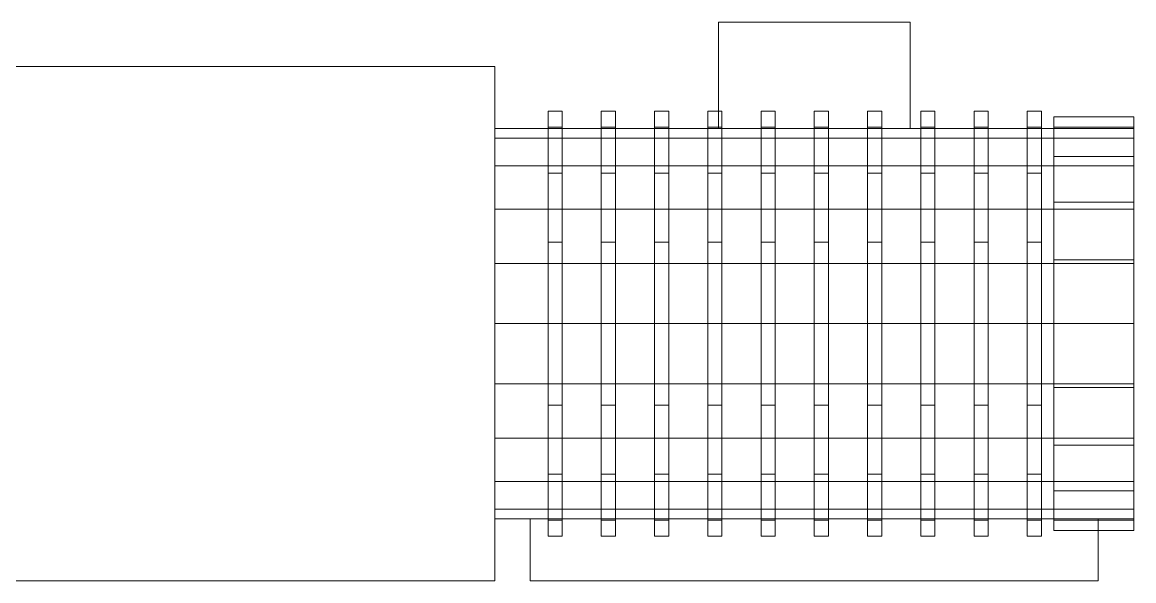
# Model space of a CAD drawing. Header units: millimetres. Extents: x -2500 to 58855, y -53268 to 6837.
# Drawn here: x 57861 to 58487, y 1105 to 1420 of the extents above; entities that cross this region are included whole.
import ezdxf

# ---------------------------------------------------------------- set-up
doc = ezdxf.new("R2010")
doc.units = ezdxf.units.MM
doc.layers.add('lateral_secador', color=7, linetype='Continuous', lineweight=0)

msp = doc.modelspace()

# ---------------------------------------------------------------- linework, layer by layer
at = {"layer": 'lateral_secador'}
for p, q in [((58253.116, 1420), (58361.116, 1420)), ((58253.116, 1420), (58253.116, 1360)), ((58361.116, 1360), (58361.116, 1420)), ((57847.116, 1395), (58127.116, 1395)), ((58127.116, 1105), (58127.116, 1395)), ((58157.116, 1360.773), (58157.116, 1369.9)), ((58157.116, 1369.9), (58165.116, 1369.9)), ((58165.116, 1360.773), (58165.116, 1369.9)), ((58187.116, 1360.773), (58187.116, 1369.9)), ((58187.116, 1369.9), (58195.116, 1369.9)), ((58195.116, 1360.773), (58195.116, 1369.9)), ((58217.116, 1360.773), (58217.116, 1369.9)), ((58217.116, 1369.9), (58225.116, 1369.9)), ((58225.116, 1360.773), (58225.116, 1369.9)), ((58247.116, 1360.773), (58247.116, 1369.9)), ((58247.116, 1369.9), (58255.116, 1369.9)), ((58255.116, 1360.773), (58255.116, 1369.9)), ((58277.116, 1360.773), (58277.116, 1369.9)), ((58277.116, 1369.9), (58285.116, 1369.9)), ((58285.116, 1360.773), (58285.116, 1369.9)), ((58307.116, 1360.773), (58307.116, 1369.9)), ((58307.116, 1369.9), (58315.116, 1369.9)), ((58315.116, 1360.773), (58315.116, 1369.9)), ((58337.116, 1360.773), (58337.116, 1369.9)), ((58337.116, 1369.9), (58345.116, 1369.9)), ((58345.116, 1360.773), (58345.116, 1369.9)), ((58367.116, 1360.773), (58367.116, 1369.9)), ((58367.116, 1369.9), (58375.116, 1369.9)), ((58375.116, 1360.773), (58375.116, 1369.9)), ((58397.116, 1360.773), (58397.116, 1369.9)), ((58397.116, 1369.9), (58405.116, 1369.9)), ((58405.116, 1360.773), (58405.116, 1369.9)), ((58427.116, 1360.773), (58427.116, 1369.9)), ((58427.116, 1369.9), (58435.116, 1369.9)), ((58435.116, 1360.773), (58435.116, 1369.9)), ((58442.116, 1360.893), (58442.116, 1366.6)), ((58442.116, 1366.6), (58487.116, 1366.6)), ((58487.116, 1360.893), (58487.116, 1366.6)), ((58127.116, 1354.616), (58127.116, 1360)), ((58127.116, 1360), (58487.116, 1360)), ((58157.116, 1334.782), (58157.116, 1360.773)), ((58157.116, 1360.773), (58165.116, 1360.773)), ((58165.116, 1334.782), (58165.116, 1360.773)), ((58187.116, 1334.782), (58187.116, 1360.773)), ((58187.116, 1360.773), (58195.116, 1360.773)), ((58195.116, 1334.782), (58195.116, 1360.773)), ((58217.116, 1334.782), (58217.116, 1360.773)), ((58217.116, 1360.773), (58225.116, 1360.773)), ((58225.116, 1334.782), (58225.116, 1360.773)), ((58247.116, 1334.782), (58247.116, 1360.773)), ((58247.116, 1360.773), (58255.116, 1360.773)), ((58253.116, 1360), (58361.116, 1360)), ((58255.116, 1334.782), (58255.116, 1360.773)), ((58277.116, 1334.782), (58277.116, 1360.773)), ((58277.116, 1360.773), (58285.116, 1360.773)), ((58285.116, 1334.782), (58285.116, 1360.773)), ((58307.116, 1334.782), (58307.116, 1360.773)), ((58307.116, 1360.773), (58315.116, 1360.773)), ((58315.116, 1334.782), (58315.116, 1360.773)), ((58337.116, 1334.782), (58337.116, 1360.773)), ((58337.116, 1360.773), (58345.116, 1360.773)), ((58345.116, 1334.782), (58345.116, 1360.773)), ((58367.116, 1334.782), (58367.116, 1360.773)), ((58367.116, 1360.773), (58375.116, 1360.773)), ((58375.116, 1334.782), (58375.116, 1360.773)), ((58397.116, 1334.782), (58397.116, 1360.773)), ((58397.116, 1360.773), (58405.116, 1360.773)), ((58405.116, 1334.782), (58405.116, 1360.773)), ((58427.116, 1334.782), (58427.116, 1360.773)), ((58427.116, 1360.773), (58435.116, 1360.773)), ((58435.116, 1334.782), (58435.116, 1360.773)), ((58442.116, 1344.331), (58442.116, 1360.893)), ((58442.116, 1360.893), (58487.116, 1360.893)), ((58487.116, 1344.331), (58487.116, 1360.893)), ((58487.116, 1354.616), (58487.116, 1360)), ((58127.116, 1338.992), (58127.116, 1354.616)), ((58127.116, 1354.616), (58487.116, 1354.616)), ((58487.116, 1338.992), (58487.116, 1354.616)), ((58442.116, 1318.536), (58442.116, 1344.331)), ((58442.116, 1344.331), (58487.116, 1344.331)), ((58487.116, 1318.536), (58487.116, 1344.331)), ((58127.116, 1314.656), (58127.116, 1338.992)), ((58127.116, 1338.992), (58487.116, 1338.992)), ((58157.116, 1295.884), (58157.116, 1334.782)), ((58157.116, 1334.782), (58165.116, 1334.782)), ((58165.116, 1295.884), (58165.116, 1334.782)), ((58187.116, 1295.884), (58187.116, 1334.782)), ((58187.116, 1334.782), (58195.116, 1334.782)), ((58195.116, 1295.884), (58195.116, 1334.782)), ((58217.116, 1295.884), (58217.116, 1334.782)), ((58217.116, 1334.782), (58225.116, 1334.782)), ((58225.116, 1295.884), (58225.116, 1334.782)), ((58247.116, 1295.884), (58247.116, 1334.782)), ((58247.116, 1334.782), (58255.116, 1334.782)), ((58255.116, 1295.884), (58255.116, 1334.782)), ((58277.116, 1295.884), (58277.116, 1334.782)), ((58277.116, 1334.782), (58285.116, 1334.782)), ((58285.116, 1295.884), (58285.116, 1334.782)), ((58307.116, 1295.884), (58307.116, 1334.782)), ((58307.116, 1334.782), (58315.116, 1334.782)), ((58315.116, 1295.884), (58315.116, 1334.782)), ((58337.116, 1295.884), (58337.116, 1334.782)), ((58337.116, 1334.782), (58345.116, 1334.782)), ((58345.116, 1295.884), (58345.116, 1334.782)), ((58367.116, 1295.884), (58367.116, 1334.782)), ((58367.116, 1334.782), (58375.116, 1334.782)), ((58375.116, 1295.884), (58375.116, 1334.782)), ((58397.116, 1295.884), (58397.116, 1334.782)), ((58397.116, 1334.782), (58405.116, 1334.782)), ((58405.116, 1295.884), (58405.116, 1334.782)), ((58427.116, 1295.884), (58427.116, 1334.782)), ((58427.116, 1334.782), (58435.116, 1334.782)), ((58435.116, 1295.884), (58435.116, 1334.782)), ((58487.116, 1314.656), (58487.116, 1338.992)), ((58442.116, 1286.031), (58442.116, 1318.536)), ((58442.116, 1318.536), (58487.116, 1318.536)), ((58487.116, 1286.031), (58487.116, 1318.536)), ((58127.116, 1283.992), (58127.116, 1314.656)), ((58127.116, 1314.656), (58487.116, 1314.656)), ((58487.116, 1283.992), (58487.116, 1314.656)), ((58157.116, 1250), (58157.116, 1295.884)), ((58157.116, 1295.884), (58165.116, 1295.884)), ((58165.116, 1250), (58165.116, 1295.884)), ((58187.116, 1250), (58187.116, 1295.884)), ((58187.116, 1295.884), (58195.116, 1295.884)), ((58195.116, 1250), (58195.116, 1295.884)), ((58217.116, 1250), (58217.116, 1295.884)), ((58217.116, 1295.884), (58225.116, 1295.884)), ((58225.116, 1250), (58225.116, 1295.884)), ((58247.116, 1250), (58247.116, 1295.884)), ((58247.116, 1295.884), (58255.116, 1295.884)), ((58255.116, 1250), (58255.116, 1295.884)), ((58277.116, 1250), (58277.116, 1295.884)), ((58277.116, 1295.884), (58285.116, 1295.884)), ((58285.116, 1250), (58285.116, 1295.884)), ((58307.116, 1250), (58307.116, 1295.884)), ((58307.116, 1295.884), (58315.116, 1295.884)), ((58315.116, 1250), (58315.116, 1295.884)), ((58337.116, 1250), (58337.116, 1295.884)), ((58337.116, 1295.884), (58345.116, 1295.884)), ((58345.116, 1250), (58345.116, 1295.884)), ((58367.116, 1250), (58367.116, 1295.884)), ((58367.116, 1295.884), (58375.116, 1295.884)), ((58375.116, 1250), (58375.116, 1295.884)), ((58397.116, 1250), (58397.116, 1295.884)), ((58397.116, 1295.884), (58405.116, 1295.884)), ((58405.116, 1250), (58405.116, 1295.884)), ((58427.116, 1250), (58427.116, 1295.884)), ((58427.116, 1295.884), (58435.116, 1295.884)), ((58435.116, 1250), (58435.116, 1295.884)), ((58127.116, 1250), (58127.116, 1283.992)), ((58127.116, 1283.992), (58487.116, 1283.992)), ((58442.116, 1250), (58442.116, 1286.031)), ((58442.116, 1286.031), (58487.116, 1286.031)), ((58487.116, 1250), (58487.116, 1286.031)), ((58487.116, 1250), (58487.116, 1283.992)), ((58127.116, 1216.008), (58127.116, 1250)), ((58487.116, 1250), (58127.116, 1250)), ((58157.116, 1204.116), (58157.116, 1250)), ((58165.116, 1250), (58157.116, 1250)), ((58165.116, 1250), (58165.116, 1204.116)), ((58187.116, 1204.116), (58187.116, 1250)), ((58195.116, 1250), (58187.116, 1250)), ((58195.116, 1250), (58195.116, 1204.116)), ((58217.116, 1204.116), (58217.116, 1250)), ((58225.116, 1250), (58217.116, 1250)), ((58225.116, 1250), (58225.116, 1204.116)), ((58247.116, 1204.116), (58247.116, 1250)), ((58255.116, 1250), (58247.116, 1250)), ((58255.116, 1250), (58255.116, 1204.116)), ((58277.116, 1204.116), (58277.116, 1250)), ((58285.116, 1250), (58277.116, 1250)), ((58285.116, 1250), (58285.116, 1204.116)), ((58307.116, 1204.116), (58307.116, 1250)), ((58315.116, 1250), (58307.116, 1250)), ((58315.116, 1250), (58315.116, 1204.116)), ((58337.116, 1204.116), (58337.116, 1250)), ((58345.116, 1250), (58337.116, 1250)), ((58345.116, 1250), (58345.116, 1204.116)), ((58367.116, 1204.116), (58367.116, 1250)), ((58375.116, 1250), (58367.116, 1250)), ((58375.116, 1250), (58375.116, 1204.116)), ((58397.116, 1204.116), (58397.116, 1250)), ((58405.116, 1250), (58397.116, 1250)), ((58405.116, 1250), (58405.116, 1204.116)), ((58427.116, 1204.116), (58427.116, 1250)), ((58435.116, 1250), (58427.116, 1250)), ((58435.116, 1250), (58435.116, 1204.116)), ((58442.116, 1213.969), (58442.116, 1250)), ((58487.116, 1250), (58442.116, 1250)), ((58487.116, 1250), (58487.116, 1216.008)), ((58487.116, 1250), (58487.116, 1213.969)), ((58127.116, 1216.008), (58127.116, 1185.344)), ((58127.116, 1216.008), (58487.116, 1216.008)), ((58487.116, 1216.008), (58487.116, 1185.344)), ((58442.116, 1213.969), (58442.116, 1181.464)), ((58442.116, 1213.969), (58487.116, 1213.969)), ((58487.116, 1213.969), (58487.116, 1181.464)), ((58157.116, 1204.116), (58157.116, 1165.218)), ((58157.116, 1204.116), (58165.116, 1204.116)), ((58165.116, 1204.116), (58165.116, 1165.218)), ((58187.116, 1204.116), (58187.116, 1165.218)), ((58187.116, 1204.116), (58195.116, 1204.116)), ((58195.116, 1204.116), (58195.116, 1165.218)), ((58217.116, 1204.116), (58217.116, 1165.218)), ((58217.116, 1204.116), (58225.116, 1204.116)), ((58225.116, 1204.116), (58225.116, 1165.218)), ((58247.116, 1204.116), (58247.116, 1165.218)), ((58247.116, 1204.116), (58255.116, 1204.116)), ((58255.116, 1204.116), (58255.116, 1165.218)), ((58277.116, 1204.116), (58277.116, 1165.218)), ((58277.116, 1204.116), (58285.116, 1204.116)), ((58285.116, 1204.116), (58285.116, 1165.218)), ((58307.116, 1204.116), (58307.116, 1165.218)), ((58307.116, 1204.116), (58315.116, 1204.116)), ((58315.116, 1204.116), (58315.116, 1165.218)), ((58337.116, 1204.116), (58337.116, 1165.218)), ((58337.116, 1204.116), (58345.116, 1204.116)), ((58345.116, 1204.116), (58345.116, 1165.218)), ((58367.116, 1204.116), (58367.116, 1165.218)), ((58367.116, 1204.116), (58375.116, 1204.116)), ((58375.116, 1204.116), (58375.116, 1165.218)), ((58397.116, 1204.116), (58397.116, 1165.218)), ((58397.116, 1204.116), (58405.116, 1204.116)), ((58405.116, 1204.116), (58405.116, 1165.218)), ((58427.116, 1204.116), (58427.116, 1165.218)), ((58427.116, 1204.116), (58435.116, 1204.116)), ((58435.116, 1204.116), (58435.116, 1165.218)), ((58127.116, 1185.344), (58127.116, 1161.008)), ((58127.116, 1185.344), (58487.116, 1185.344)), ((58487.116, 1185.344), (58487.116, 1161.008)), ((58442.116, 1181.464), (58442.116, 1155.669)), ((58442.116, 1181.464), (58487.116, 1181.464)), ((58487.116, 1181.464), (58487.116, 1155.669)), ((58157.116, 1165.218), (58157.116, 1139.227)), ((58157.116, 1165.218), (58165.116, 1165.218)), ((58165.116, 1165.218), (58165.116, 1139.227)), ((58187.116, 1165.218), (58187.116, 1139.227)), ((58187.116, 1165.218), (58195.116, 1165.218)), ((58195.116, 1165.218), (58195.116, 1139.227)), ((58217.116, 1165.218), (58217.116, 1139.227)), ((58217.116, 1165.218), (58225.116, 1165.218)), ((58225.116, 1165.218), (58225.116, 1139.227)), ((58247.116, 1165.218), (58247.116, 1139.227)), ((58247.116, 1165.218), (58255.116, 1165.218)), ((58255.116, 1165.218), (58255.116, 1139.227)), ((58277.116, 1165.218), (58277.116, 1139.227)), ((58277.116, 1165.218), (58285.116, 1165.218)), ((58285.116, 1165.218), (58285.116, 1139.227)), ((58307.116, 1165.218), (58307.116, 1139.227)), ((58307.116, 1165.218), (58315.116, 1165.218)), ((58315.116, 1165.218), (58315.116, 1139.227)), ((58337.116, 1165.218), (58337.116, 1139.227)), ((58337.116, 1165.218), (58345.116, 1165.218)), ((58345.116, 1165.218), (58345.116, 1139.227)), ((58367.116, 1165.218), (58367.116, 1139.227)), ((58367.116, 1165.218), (58375.116, 1165.218)), ((58375.116, 1165.218), (58375.116, 1139.227)), ((58397.116, 1165.218), (58397.116, 1139.227)), ((58397.116, 1165.218), (58405.116, 1165.218)), ((58405.116, 1165.218), (58405.116, 1139.227)), ((58427.116, 1165.218), (58427.116, 1139.227)), ((58427.116, 1165.218), (58435.116, 1165.218)), ((58435.116, 1165.218), (58435.116, 1139.227)), ((58127.116, 1161.008), (58127.116, 1145.384)), ((58127.116, 1161.008), (58487.116, 1161.008)), ((58487.116, 1161.008), (58487.116, 1145.384)), ((58442.116, 1155.669), (58442.116, 1139.107)), ((58442.116, 1155.669), (58487.116, 1155.669)), ((58487.116, 1155.669), (58487.116, 1139.107)), ((58127.116, 1145.384), (58127.116, 1140)), ((58127.116, 1145.384), (58487.116, 1145.384)), ((58127.116, 1140), (58487.116, 1140)), ((58147.116, 1140), (58467.116, 1140)), ((58147.116, 1140), (58147.116, 1105)), ((58467.116, 1105), (58467.116, 1140)), ((58487.116, 1145.384), (58487.116, 1140)), ((58157.116, 1139.227), (58157.116, 1130.1)), ((58157.116, 1139.227), (58165.116, 1139.227)), ((58165.116, 1139.227), (58165.116, 1130.1)), ((58187.116, 1139.227), (58187.116, 1130.1)), ((58187.116, 1139.227), (58195.116, 1139.227)), ((58195.116, 1139.227), (58195.116, 1130.1)), ((58217.116, 1139.227), (58217.116, 1130.1)), ((58217.116, 1139.227), (58225.116, 1139.227)), ((58225.116, 1139.227), (58225.116, 1130.1)), ((58247.116, 1139.227), (58247.116, 1130.1)), ((58247.116, 1139.227), (58255.116, 1139.227)), ((58255.116, 1139.227), (58255.116, 1130.1)), ((58277.116, 1139.227), (58277.116, 1130.1)), ((58277.116, 1139.227), (58285.116, 1139.227)), ((58285.116, 1139.227), (58285.116, 1130.1)), ((58307.116, 1139.227), (58307.116, 1130.1)), ((58307.116, 1139.227), (58315.116, 1139.227)), ((58315.116, 1139.227), (58315.116, 1130.1)), ((58337.116, 1139.227), (58337.116, 1130.1)), ((58337.116, 1139.227), (58345.116, 1139.227)), ((58345.116, 1139.227), (58345.116, 1130.1)), ((58367.116, 1139.227), (58367.116, 1130.1)), ((58367.116, 1139.227), (58375.116, 1139.227)), ((58375.116, 1139.227), (58375.116, 1130.1)), ((58397.116, 1139.227), (58397.116, 1130.1)), ((58397.116, 1139.227), (58405.116, 1139.227)), ((58405.116, 1139.227), (58405.116, 1130.1)), ((58427.116, 1139.227), (58427.116, 1130.1)), ((58427.116, 1139.227), (58435.116, 1139.227)), ((58435.116, 1139.227), (58435.116, 1130.1)), ((58442.116, 1139.107), (58442.116, 1133.4)), ((58442.116, 1139.107), (58487.116, 1139.107)), ((58487.116, 1139.107), (58487.116, 1133.4)), ((58157.116, 1130.1), (58165.116, 1130.1)), ((58187.116, 1130.1), (58195.116, 1130.1)), ((58217.116, 1130.1), (58225.116, 1130.1)), ((58247.116, 1130.1), (58255.116, 1130.1)), ((58277.116, 1130.1), (58285.116, 1130.1)), ((58307.116, 1130.1), (58315.116, 1130.1)), ((58337.116, 1130.1), (58345.116, 1130.1)), ((58367.116, 1130.1), (58375.116, 1130.1)), ((58397.116, 1130.1), (58405.116, 1130.1)), ((58427.116, 1130.1), (58435.116, 1130.1)), ((58442.116, 1133.4), (58487.116, 1133.4)), ((57847.116, 1105), (58127.116, 1105)), ((58147.116, 1105), (58467.116, 1105))]:
    msp.add_line(p, q, dxfattribs=at)

doc.saveas('drawing.dxf')
